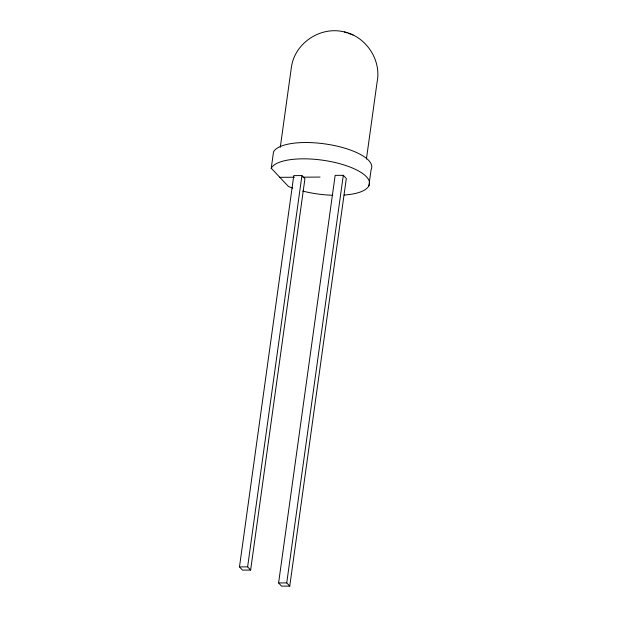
<?xml version="1.0" encoding="UTF-8"?>
<svg xmlns="http://www.w3.org/2000/svg" width="617" height="617" viewBox="0 0 617 617"><rect width="100%" height="100%" fill="white"/><g stroke="black" fill="none" stroke-linecap="round" stroke-linejoin="round"><path stroke-width="0.93" d="M292.736 188.1A49.923 17.075 7.9 0 1 288.401 186.45L271.249 168.202A49.923 17.075 7.9 0 1 348.667 166.528A49.923 17.075 7.9 0 1 344.062 195.065M271.187 168.696L273.508 151.898A49.923 17.075 7.9 0 1 330.65 144.818A49.923 17.075 7.9 0 1 371.087 169.644L368.827 185.941M280.288 147.293L291.486 66.582C295.003 43.637 318.989 27.14 341.648 31.374C364.848 34.845 381.815 59.17 377.087 82.146L366.413 159.055M239.473 566.907L293.769 175.629L301.914 175.575L304.921 178.776L250.633 570.054L242.481 570.108L239.473 566.907L247.618 566.853L250.633 570.054M247.618 566.853L301.914 175.575M278.591 582.949L335.147 175.367L343.299 175.313L346.307 178.521L289.751 586.096L281.607 586.15L278.591 582.949L286.735 582.895L289.751 586.096M286.735 582.895L343.299 175.313M279.308 177.326L294.463 177.233M302.986 177.179L320.038 177.071M344.448 32.015L346.931 32.863M348.266 33.318L353.063 34.953M332.794 195.265A49.923 17.075 7.9 0 1 302.746 191.093"/></g></svg>
